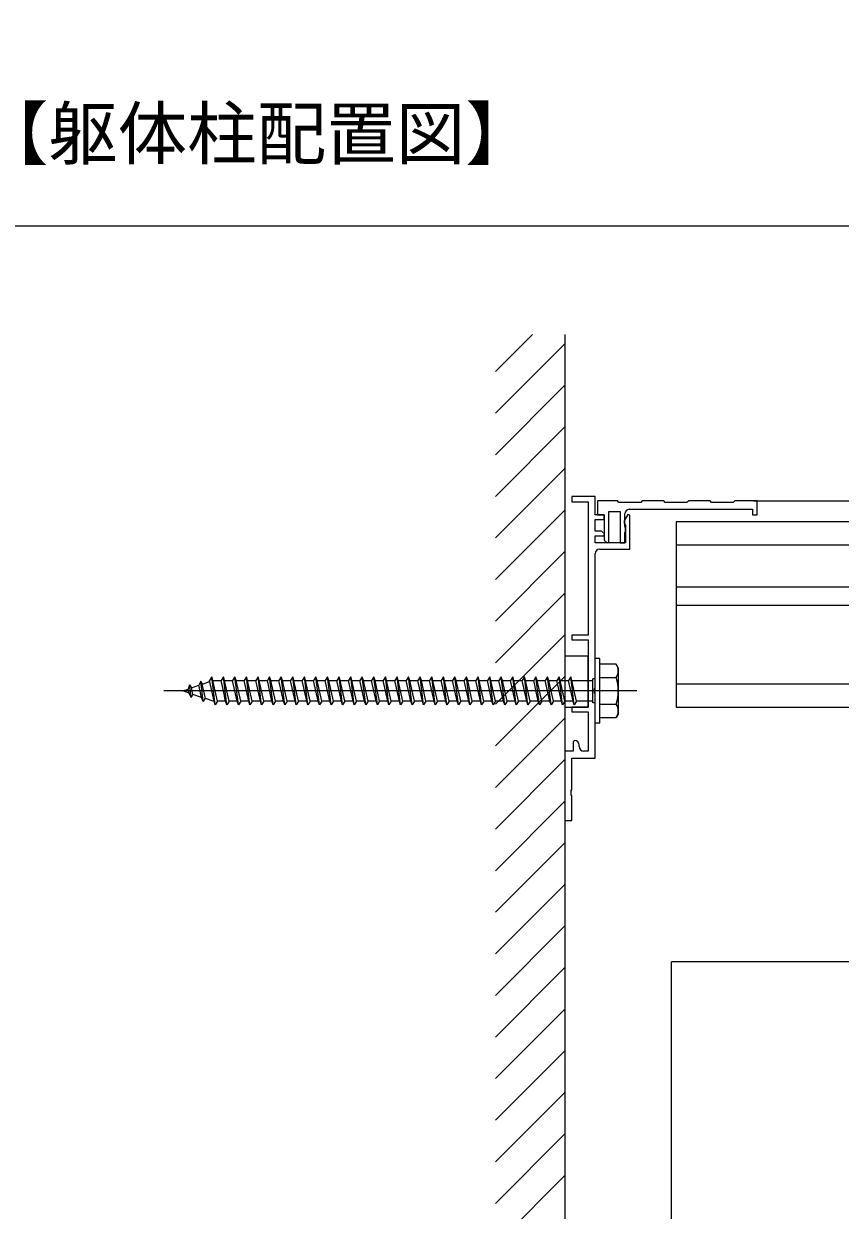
# Model space of a CAD drawing. Units: millimetres, scale not verified. Extents: x -875 to 875, y -1304 to 1297.
# Drawn here: x 419.2 to 595.4, y -1062.8 to -806.7 of the extents above; entities that cross this region are included whole.
import ezdxf
from ezdxf.enums import TextEntityAlignment as Align

# ---------------------------------------------------------------- set-up
doc = ezdxf.new("R2010")
doc.units = ezdxf.units.MM
doc.header["$LTSCALE"] = 8
for name, color, linetype in [('0-2_USER1', 3, 'Continuous'), ('0-3_YKK_11', 7, 'Continuous'), ('0-5_YKK_12', 2, 'Continuous'), ('0-6_YKK_13', 4, 'Continuous'), ('0-8_YKK_D', 6, 'Continuous'), ('0-A_YSS_K', 3, 'Continuous')]:
    doc.layers.add(name, color=color, linetype=linetype)
doc.styles.add('ＭＳ ゴシック', font='')
doc.styles.get('ＭＳ ゴシック').set_extended_font_data('MS Gothic')

msp = doc.modelspace()

# ---------------------------------------------------------------- linework, layer by layer
at = {"layer": '0-3_YKK_11'}
for p, q in [((542.5, -950.029), (542.5, -921.1)), ((539.1, -962.7), (539.1, -962.4))]:
    msp.add_line(p, q, dxfattribs=at)
for points in [[(543.5, -920.1), (550, -920.1), (550, -912.77), (549.555, -912.651), (548.8, -913.959), (548.8, -914.5), (548.98, -914.775), (549.1, -914.958), (549.1, -918.7), (542.5, -918.7), (542.5, -917.2), (544.376, -917.2), (544.537, -916.812), (543.924, -916.2), (542.5, -916.2), (542.5, -913.7), (544.5, -913.7), (544.5, -912.7), (542.5, -912.7), (542.5, -908.7), (537.5, -908.7), (537.5, -909.9), (541, -909.9), (541, -938.7), (537.5, -938.7), (537.5, -939.7), (541, -939.7), (541, -954.2), (537.5, -954.2), (537.5, -955.2), (541, -955.2), (541, -963.7), (540.1, -963.7)], [(549.9, -911.5), (576.5, -911.5), (576.5, -912.7), (577.5, -912.7), (577.5, -909.7), (572.65, -909.7), (572.35, -910), (567.65, -910), (567.35, -909.7), (562.65, -909.7), (562.35, -910), (557.65, -910), (557.35, -909.7), (552.65, -909.7), (552.35, -910), (547.65, -910), (547.35, -909.7), (543, -909.7), (543, -912.7), (544.5, -912.7), (544.5, -918.124), (545.13, -918.754), (545.5, -918.6), (545.5, -912), (547.9, -912), (547.9, -918.7), (548.9, -918.7), (548.9, -916.546), (549.1, -916.2), (549.1, -915.6), (548.98, -915.36), (548.9, -915.2), (548.9, -912.5)], [(538.1, -961.4), (537.8, -961.7), (537.8, -963.7), (536, -963.7), (536, -978.7), (537.5, -978.7), (537.5, -973.371), (537.357, -973.179), (537.357, -972.221), (537.5, -972.029), (537.5, -965.2), (542.5, -965.2), (542.5, -951.371), (542.357, -951.179), (542.357, -950.221), (542.5, -950.029)]]:
    msp.add_lwpolyline(points, dxfattribs=at)
for centre, start, end in [((549.9, -912.5), 90.00001, 179.99999), ((543.5, -921.1), 90.00001, 179.99999), ((538.1, -962.4), 0.00001, 89.99999), ((540.1, -962.7), 180.00001, 269.99999)]:
    msp.add_arc(centre, 1, start, end, dxfattribs=at)
at = {"layer": '0-5_YKK_12'}
for p, q in [((790.557, -914.2), (560, -914.2)), ((560, -914.2), (560, -954.2)), ((560, -919.2), (789.791, -919.2)), ((560, -928.2), (789.791, -928.2)), ((560, -932.2), (789.791, -932.2)), ((560, -949.2), (648.6, -949.2)), ((560, -954.2), (648.6, -954.2)), ((559, -1084.193), (559, -1009.193)), ((790.557, -1009.2), (559, -1009.193))]:
    msp.add_line(p, q, dxfattribs=at)
msp.add_lwpolyline([(403.487, -442.598), (849.455, -442.598), (849.455, -850.396), (403.487, -850.396)], close=True, dxfattribs=at)
at = {"layer": '0-6_YKK_13'}
for p, q in [((542.5, -957.7), (542.5, -943.7)), ((543.5, -943.7), (542.5, -943.7)), ((543.5, -957.7), (543.5, -943.7)), ((547.07, -944.95), (543.5, -944.95)), ((543.5, -956.45), (543.5, -944.95)), ((547.5, -945.7), (547.067, -944.95)), ((460.5, -953.7), (459.75, -947.7)), ((462.25, -947.7), (461.75, -948.45)), ((462.5, -948.45), (462.25, -947.7)), ((463, -953.7), (462.25, -947.7)), ((465.5, -953.7), (464.75, -947.7)), ((468, -953.7), (467.25, -947.7)), ((470.5, -953.7), (469.75, -947.7)), ((473, -953.7), (472.25, -947.7)), ((475.5, -953.7), (474.75, -947.7)), ((478, -953.7), (477.25, -947.7)), ((480.5, -953.7), (479.75, -947.7)), ((483, -953.7), (482.25, -947.7)), ((485.5, -953.7), (484.75, -947.7)), ((488, -953.7), (487.25, -947.7)), ((490.5, -953.7), (489.75, -947.7)), ((493, -953.7), (492.25, -947.7)), ((495.5, -953.7), (494.75, -947.7)), ((497.25, -947.7), (496.75, -948.45)), ((497.5, -948.45), (497.25, -947.7)), ((498, -953.7), (497.25, -947.7)), ((500.5, -953.7), (499.75, -947.7)), ((503, -953.7), (502.25, -947.7)), ((505.5, -953.7), (504.75, -947.7)), ((508, -953.7), (507.25, -947.7)), ((510.5, -953.7), (509.75, -947.7)), ((513, -953.7), (512.25, -947.7)), ((515.5, -953.7), (514.75, -947.7)), ((518, -953.7), (517.25, -947.7)), ((520.5, -953.7), (519.75, -947.7)), ((523, -953.7), (522.25, -947.7)), ((525.5, -953.7), (524.75, -947.7)), ((528, -953.7), (527.25, -947.7)), ((530.5, -953.7), (529.75, -947.7)), ((532.25, -947.7), (531.75, -948.45)), ((533, -953.7), (532.25, -947.7)), ((534.75, -947.7), (534.25, -948.45)), ((535, -948.45), (534.75, -947.7)), ((535.5, -953.7), (534.75, -947.7)), ((538, -953.7), (537.25, -947.7)), ((543.5, -947.813), (547.054, -947.813)), ((547.5, -945.7), (547.5, -955.7)), ((453.5, -950.7), (454.661, -950.3)), ((454.963, -949.403), (454.661, -950.3)), ((454.854, -951.166), (454.661, -950.3)), ((454.963, -949.403), (455.358, -950.06)), ((455.302, -952.114), (454.963, -949.403)), ((455.358, -950.06), (456.984, -949.501)), ((455.666, -951.446), (455.358, -950.06)), ((457.36, -948.578), (456.984, -949.501)), ((457.561, -952.098), (456.984, -949.501)), ((457.36, -948.578), (457.68, -949.261)), ((457.914, -953.013), (457.36, -948.578)), ((457.68, -949.261), (459.306, -948.701)), ((458.373, -952.378), (457.68, -949.261)), ((460.25, -952.95), (459.25, -948.45)), ((460.003, -948.461), (460.035, -948.45)), ((460.035, -948.45), (461.75, -948.45)), ((462.25, -950.7), (461.75, -948.45)), ((462.5, -948.45), (464.25, -948.45)), ((465.25, -952.95), (464.25, -948.45)), ((465, -948.45), (466.75, -948.45)), ((467.75, -952.95), (466.75, -948.45)), ((467.5, -948.45), (469.25, -948.45)), ((470.25, -952.95), (469.25, -948.45)), ((470, -948.45), (471.75, -948.45)), ((472.75, -952.95), (471.75, -948.45)), ((472.5, -948.45), (474.25, -948.45)), ((475.25, -952.95), (474.25, -948.45)), ((475, -948.45), (476.75, -948.45)), ((477.75, -952.95), (476.75, -948.45)), ((477.5, -948.45), (479.25, -948.45)), ((480.25, -952.95), (479.25, -948.45)), ((480, -948.45), (481.75, -948.45)), ((482.25, -950.7), (481.75, -948.45)), ((482.5, -948.45), (484.25, -948.45)), ((483.5, -952.95), (482.5, -948.45)), ((485.25, -952.95), (484.25, -948.45)), ((485, -948.45), (486.75, -948.45)), ((487.75, -952.95), (486.75, -948.45)), ((487.5, -948.45), (489.25, -948.45)), ((490.25, -952.95), (489.25, -948.45)), ((490, -948.45), (491.75, -948.45)), ((492.75, -952.95), (491.75, -948.45)), ((492.5, -948.45), (494.25, -948.45)), ((495.25, -952.95), (494.25, -948.45)), ((495, -948.45), (496.75, -948.45)), ((497.25, -950.7), (496.75, -948.45)), ((497.5, -948.45), (499.25, -948.45)), ((500.25, -952.95), (499.25, -948.45)), ((500, -948.45), (501.75, -948.45)), ((502.75, -952.95), (501.75, -948.45)), ((502.5, -948.45), (504.25, -948.45)), ((505.25, -952.95), (504.25, -948.45)), ((505, -948.45), (506.75, -948.45)), ((507.75, -952.95), (506.75, -948.45)), ((507.5, -948.45), (509.25, -948.45)), ((510.25, -952.95), (509.25, -948.45)), ((510, -948.45), (511.75, -948.45)), ((512.75, -952.95), (511.75, -948.45)), ((512.5, -948.45), (514.25, -948.45)), ((515.25, -952.95), (514.25, -948.45)), ((515, -948.45), (516.75, -948.45)), ((517.25, -950.7), (516.75, -948.45)), ((517.5, -948.45), (519.25, -948.45)), ((518.5, -952.95), (517.5, -948.45)), ((520.25, -952.95), (519.25, -948.45)), ((520, -948.45), (521.75, -948.45)), ((522.75, -952.95), (521.75, -948.45)), ((522.5, -948.45), (524.25, -948.45)), ((525.25, -952.95), (524.25, -948.45)), ((525, -948.45), (526.75, -948.45)), ((527.75, -952.95), (526.75, -948.45)), ((527.5, -948.45), (529.25, -948.45)), ((530.25, -952.95), (529.25, -948.45)), ((530, -948.45), (531.75, -948.45)), ((532.25, -950.7), (531.75, -948.45)), ((532.5, -948.45), (534.25, -948.45)), ((535.25, -952.95), (534.25, -948.45)), ((536, -952.95), (535, -948.45)), ((535, -948.45), (536.75, -948.45)), ((537.75, -952.95), (536.75, -948.45)), ((537.5, -948.45), (542, -948.45)), ((542, -953.3), (542, -948.1)), ((542.5, -948.1), (542, -948.1)), ((551.5, -950.7), (449.391, -950.7)), ((454.854, -951.166), (453.5, -950.7)), ((455.302, -952.114), (454.854, -951.166)), ((455.302, -952.114), (455.666, -951.446)), ((457.561, -952.098), (455.666, -951.446)), ((457.914, -953.013), (457.561, -952.098)), ((457.914, -953.013), (458.373, -952.378)), ((462.25, -952.95), (461, -952.95)), ((462.75, -952.95), (462.25, -950.7)), ((462.75, -952.95), (462.25, -952.95)), ((465.25, -952.95), (463.5, -952.95)), ((467.75, -952.95), (466, -952.95)), ((470.25, -952.95), (468.5, -952.95)), ((472.75, -952.95), (471, -952.95)), ((475.25, -952.95), (473.5, -952.95)), ((477.75, -952.95), (476, -952.95)), ((480.25, -952.95), (478.5, -952.95)), ((482.25, -952.95), (481, -952.95)), ((482.75, -952.95), (482.25, -950.7)), ((482.75, -952.95), (482.25, -952.95)), ((485.25, -952.95), (483.5, -952.95)), ((487.75, -952.95), (486, -952.95)), ((490.25, -952.95), (488.5, -952.95)), ((492.75, -952.95), (491, -952.95)), ((495.25, -952.95), (493.5, -952.95)), ((497.25, -952.95), (496, -952.95)), ((497.75, -952.95), (497.25, -950.7)), ((497.75, -952.95), (497.25, -952.95)), ((500.25, -952.95), (498.5, -952.95)), ((502.75, -952.95), (501, -952.95)), ((505.25, -952.95), (503.5, -952.95)), ((507.75, -952.95), (506, -952.95)), ((510.25, -952.95), (508.5, -952.95)), ((512.75, -952.95), (511, -952.95)), ((515.25, -952.95), (513.5, -952.95)), ((517.25, -952.95), (516, -952.95)), ((517.75, -952.95), (517.25, -950.7)), ((517.75, -952.95), (517.25, -952.95)), ((520.25, -952.95), (518.5, -952.95)), ((522.75, -952.95), (521, -952.95)), ((525.25, -952.95), (523.5, -952.95)), ((527.75, -952.95), (526, -952.95)), ((530.25, -952.95), (528.5, -952.95)), ((532.25, -952.95), (531, -952.95)), ((532.75, -952.95), (532.25, -950.7)), ((532.75, -952.95), (532.25, -952.95)), ((535.25, -952.95), (533.5, -952.95)), ((535.5, -953.7), (535.25, -952.95)), ((536, -952.95), (535.5, -953.7)), ((537.75, -952.95), (536, -952.95)), ((542, -952.95), (538.5, -952.95)), ((542.5, -953.3), (542, -953.3)), ((543.5, -953.587), (547.054, -953.587)), ((543.5, -957.7), (542.5, -957.7)), ((543.5, -956.45), (547.07, -956.45)), ((547.5, -955.7), (547.067, -956.45))]:
    msp.add_line(p, q, dxfattribs=at)
msp.add_lwpolyline([(536, -943.2), (536, -954.2), (541, -954.2), (541, -943.2)], close=True, dxfattribs=at)
for points in [[(461, -952.95), (460, -948.45), (459.75, -947.7), (459.25, -948.45)], [(463.5, -952.95), (462.5, -948.45), (462.25, -947.7)], [(466, -952.95), (465, -948.45), (464.75, -947.7), (464.25, -948.45)], [(468.5, -952.95), (467.5, -948.45), (467.25, -947.7), (466.75, -948.45)], [(471, -952.95), (470, -948.45), (469.75, -947.7), (469.25, -948.45)], [(473.5, -952.95), (472.5, -948.45), (472.25, -947.7), (471.75, -948.45)], [(476, -952.95), (475, -948.45), (474.75, -947.7), (474.25, -948.45)], [(478.5, -952.95), (477.5, -948.45), (477.25, -947.7), (476.75, -948.45)], [(481, -952.95), (480, -948.45), (479.75, -947.7), (479.25, -948.45)], [(482.5, -948.45), (482.25, -947.7), (481.75, -948.45)], [(486, -952.95), (485, -948.45), (484.75, -947.7), (484.25, -948.45)], [(488.5, -952.95), (487.5, -948.45), (487.25, -947.7), (486.75, -948.45)], [(491, -952.95), (490, -948.45), (489.75, -947.7), (489.25, -948.45)], [(493.5, -952.95), (492.5, -948.45), (492.25, -947.7), (491.75, -948.45)], [(496, -952.95), (495, -948.45), (494.75, -947.7), (494.25, -948.45)], [(498.5, -952.95), (497.5, -948.45), (497.25, -947.7)], [(501, -952.95), (500, -948.45), (499.75, -947.7), (499.25, -948.45)], [(503.5, -952.95), (502.5, -948.45), (502.25, -947.7), (501.75, -948.45)], [(506, -952.95), (505, -948.45), (504.75, -947.7), (504.25, -948.45)], [(508.5, -952.95), (507.5, -948.45), (507.25, -947.7), (506.75, -948.45)], [(511, -952.95), (510, -948.45), (509.75, -947.7), (509.25, -948.45)], [(513.5, -952.95), (512.5, -948.45), (512.25, -947.7), (511.75, -948.45)], [(516, -952.95), (515, -948.45), (514.75, -947.7), (514.25, -948.45)], [(517.5, -948.45), (517.25, -947.7), (516.75, -948.45)], [(521, -952.95), (520, -948.45), (519.75, -947.7), (519.25, -948.45)], [(523.5, -952.95), (522.5, -948.45), (522.25, -947.7), (521.75, -948.45)], [(526, -952.95), (525, -948.45), (524.75, -947.7), (524.25, -948.45)], [(528.5, -952.95), (527.5, -948.45), (527.25, -947.7), (526.75, -948.45)], [(531, -952.95), (530, -948.45), (529.75, -947.7), (529.25, -948.45)], [(533.5, -952.95), (532.5, -948.45), (532.25, -947.7)], [(538.5, -952.95), (537.5, -948.45), (537.25, -947.7), (536.75, -948.45)], [(460.25, -952.95), (460.035, -952.95), (458.373, -952.378)], [(461, -952.95), (460.5, -953.7), (460.25, -952.95)], [(463.5, -952.95), (463, -953.7), (462.75, -952.95)], [(466, -952.95), (465.5, -953.7), (465.25, -952.95)], [(468.5, -952.95), (468, -953.7), (467.75, -952.95)], [(471, -952.95), (470.5, -953.7), (470.25, -952.95)], [(473.5, -952.95), (473, -953.7), (472.75, -952.95)], [(476, -952.95), (475.5, -953.7), (475.25, -952.95)], [(478.5, -952.95), (478, -953.7), (477.75, -952.95)], [(481, -952.95), (480.5, -953.7), (480.25, -952.95)], [(483.5, -952.95), (483, -953.7), (482.75, -952.95)], [(486, -952.95), (485.5, -953.7), (485.25, -952.95)], [(488.5, -952.95), (488, -953.7), (487.75, -952.95)], [(491, -952.95), (490.5, -953.7), (490.25, -952.95)], [(493.5, -952.95), (493, -953.7), (492.75, -952.95)], [(496, -952.95), (495.5, -953.7), (495.25, -952.95)], [(498.5, -952.95), (498, -953.7), (497.75, -952.95)], [(501, -952.95), (500.5, -953.7), (500.25, -952.95)], [(503.5, -952.95), (503, -953.7), (502.75, -952.95)], [(506, -952.95), (505.5, -953.7), (505.25, -952.95)], [(508.5, -952.95), (508, -953.7), (507.75, -952.95)], [(511, -952.95), (510.5, -953.7), (510.25, -952.95)], [(513.5, -952.95), (513, -953.7), (512.75, -952.95)], [(516, -952.95), (515.5, -953.7), (515.25, -952.95)], [(518.5, -952.95), (518, -953.7), (517.75, -952.95)], [(521, -952.95), (520.5, -953.7), (520.25, -952.95)], [(523.5, -952.95), (523, -953.7), (522.75, -952.95)], [(526, -952.95), (525.5, -953.7), (525.25, -952.95)], [(528.5, -952.95), (528, -953.7), (527.75, -952.95)], [(531, -952.95), (530.5, -953.7), (530.25, -952.95)], [(533.5, -952.95), (533, -953.7), (532.75, -952.95)], [(538.5, -952.95), (538, -953.7), (537.75, -952.95)]]:
    msp.add_lwpolyline(points, dxfattribs=at)
for centre, radius, start, end in [((544.944, -946.37), 2.556, 325.61575, 33.74822), ((537.947, -950.7), 9.553, 342.41205, 17.58795), ((544.944, -955.03), 2.556, 326.25178, 34.38425)]:
    msp.add_arc(centre, radius, start, end, dxfattribs=at)
at = {"layer": '0-8_YKK_D'}
msp.add_line((576.7, -909.7), (831.557, -909.7), dxfattribs=at)
at = {"layer": '0-A_YSS_K'}
for p, q in [((521, -881.756), (528.995, -873.761)), ((521, -890.736), (536, -875.736)), ((536, -873.761), (536, -1174.2)), ((521, -899.717), (536, -884.717)), ((521, -908.697), (536, -893.697)), ((521, -917.677), (536, -902.677)), ((521, -926.657), (536, -911.657)), ((521, -935.638), (536, -920.638)), ((521, -944.618), (536, -929.618)), ((521, -953.598), (536, -938.598)), ((521, -962.578), (536, -947.578)), ((521, -971.559), (536, -956.559)), ((521, -980.539), (536, -965.539)), ((521, -989.519), (536, -974.519)), ((521, -998.499), (536, -983.499)), ((521, -1007.48), (536, -992.48)), ((521, -1016.46), (536, -1001.46)), ((521, -1025.44), (536, -1010.44)), ((521, -1034.42), (536, -1019.42)), ((521, -1043.401), (536, -1028.401)), ((521, -1052.381), (536, -1037.381)), ((521, -1061.361), (536, -1046.361)), ((521, -1070.341), (536, -1055.341))]:
    msp.add_line(p, q, dxfattribs=at)

# ---------------------------------------------------------------- texts
at = {"layer": '0-2_USER1', "style": 'ＭＳ ゴシック'}
msp.add_text('【躯体柱配置図】', height=11, dxfattribs=at).set_placement((409.443, -839.155), align=Align.BOTTOM_LEFT)

doc.saveas('drawing.dxf')
